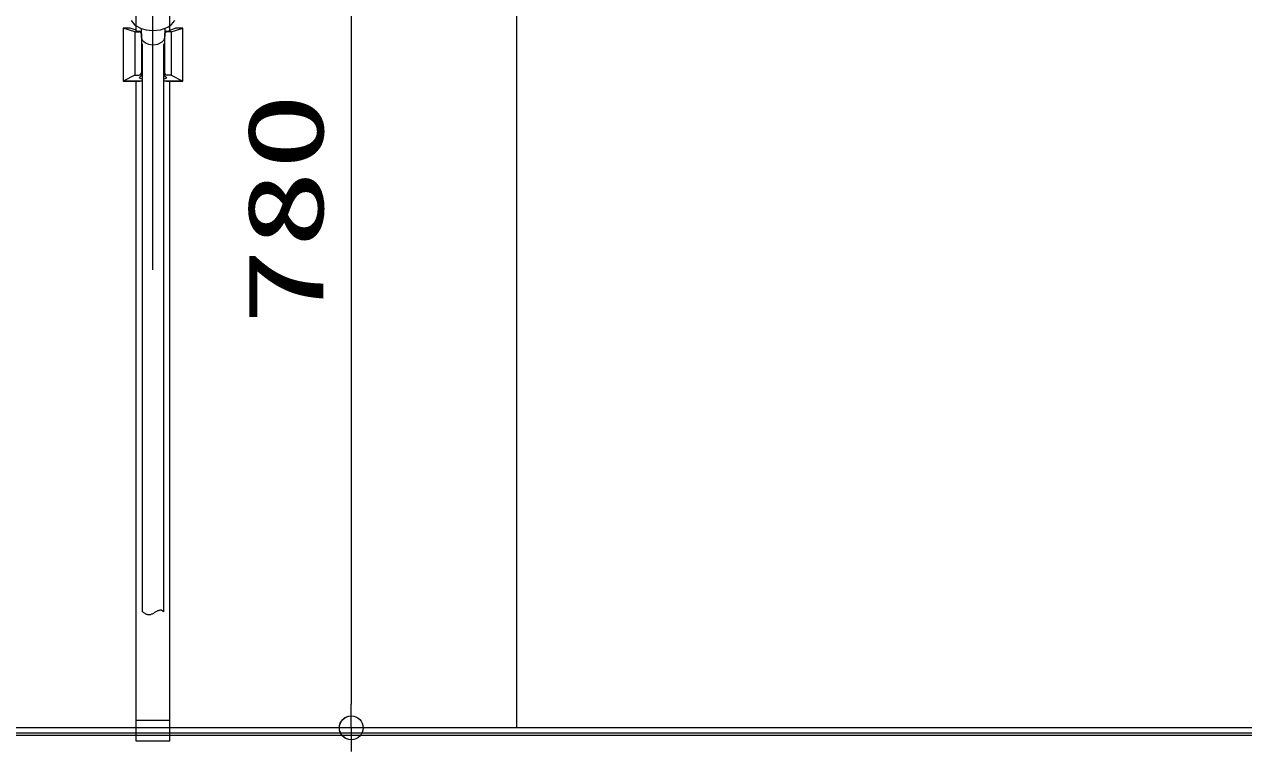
# Model space of a CAD drawing. Units: millimetres on the paper. Extents: x -305 to 305, y -152 to 152.
# Drawn here: x -218.5 to -187.76, y 64.01 to 82.35 of the extents above; entities that cross this region are included whole.
import ezdxf
from ezdxf.enums import TextEntityAlignment as Align

# ---------------------------------------------------------------- set-up
doc = ezdxf.new("R2010")
doc.units = ezdxf.units.MM
doc.linetypes.add('LONG_CHAIN', pattern=[21, 18, -1, 1, -1])
doc.layers.add('0-0_0', color=7, linetype='Continuous', lineweight=9)
doc.layers.add('0-1_VIEW0001', color=7, linetype='Continuous', lineweight=9)
doc.styles.add('ＭＳ ゴシック', font='')
doc.styles.get('ＭＳ ゴシック').set_extended_font_data('MS Gothic')

# ---------------------------------------------------------------- blocks, each defined once
blk = doc.blocks.new('_ORIGIN')
at = {"layer": '0-0_0'}
blk.add_line((0, 0), (-1, 0), dxfattribs=at)
blk.add_circle((0, 0), 0.5, dxfattribs=at)

msp = doc.modelspace()

# ---------------------------------------------------------------- linework, layer by layer
at = {"layer": '0-0_0'}
for p, q in [((-210.256, 90.008), (-210.256, 65.208)), ((-204.965, 64.608), (-210.257, 64.608)), ((-204.965, 64.608), (-210.256, 64.608))]:
    msp.add_line(p, q, dxfattribs=at)
at = {"layer": '0-1_VIEW0001'}
for p, q in [((-206.091, 97.758), (-206.091, 64.608)), ((-215.558, 82.25), (-215.558, 82.045)), ((-215.258, 82.119), (-215.258, 82.132)), ((-214.958, 82.25), (-214.958, 82.045)), ((-179.625, 64.608), (-247.558, 64.608)), ((-247.591, 64.425), (-179.591, 64.425)), ((-179.625, 64.475), (-247.558, 64.475))]:
    msp.add_line(p, q, dxfattribs=at)
at = {"layer": '0-1_VIEW0001', "color": 2}
for p, q in [((-215.681, 82.21), (-215.681, 90.608)), ((-214.835, 82.21), (-214.835, 90.608)), ((-215.714, 82.163), (-216.008, 82.258)), ((-215.683, 82.21), (-215.83, 82.258)), ((-215.716, 82.164), (-215.716, 81.076)), ((-215.714, 82.163), (-215.616, 82.163)), ((-215.55, 82.115), (-215.55, 81.081)), ((-214.966, 82.115), (-214.966, 81.081)), ((-214.802, 82.163), (-214.9, 82.163)), ((-214.833, 82.21), (-214.686, 82.258)), ((-214.802, 82.163), (-214.508, 82.258)), ((-214.8, 82.164), (-214.8, 81.076)), ((-214.508, 82.258), (-214.686, 82.258)), ((-215.716, 81.076), (-216.008, 80.925)), ((-215.525, 80.925), (-216.008, 80.925)), ((-215.716, 81.076), (-215.616, 81.076)), ((-215.681, 64.275), (-215.681, 80.925)), ((-214.508, 80.925), (-214.991, 80.925)), ((-214.8, 81.076), (-214.9, 81.076)), ((-214.835, 64.275), (-214.835, 80.925)), ((-214.8, 81.076), (-214.508, 80.925)), ((-214.835, 64.791), (-215.681, 64.791)), ((-214.835, 64.275), (-215.681, 64.275))]:
    msp.add_line(p, q, dxfattribs=at)
at = {"layer": '0-1_VIEW0001', "color": 4, "linetype": 'LONG_CHAIN'}
msp.add_line((-215.258, 76.161), (-215.258, 89.713), dxfattribs=at)
at = {"layer": '0-1_VIEW0001', "color": 6}
for p, q in [((-215.525, 67.538), (-215.525, 81.863)), ((-214.991, 81.862), (-214.991, 67.538)), ((-215.508, 67.525), (-215.525, 67.538))]:
    msp.add_line(p, q, dxfattribs=at)
at = {"layer": '0-1_VIEW0001'}
for points in [[(-215.808, 82.449), (-215.715, 82.336), (-215.556, 82.249), (-215.429, 82.214), (-215.259, 82.198), (-215.066, 82.219), (-214.882, 82.284), (-214.787, 82.35), (-214.708, 82.453)], [(-215.558, 82.045), (-215.558, 82.034), (-215.531, 81.954), (-215.447, 81.884), (-215.369, 81.855), (-215.258, 81.841), (-215.134, 81.858), (-215.025, 81.912), (-214.979, 81.963), (-214.958, 82.034), (-214.959, 82.045)]]:
    msp.add_lwpolyline(points, dxfattribs=at)
at = {"layer": '0-1_VIEW0001', "color": 2}
for points in [[(-215.83, 82.258), (-216.008, 82.258), (-216.008, 80.925), (-215.595, 80.925)], [(-215.683, 82.21), (-215.696, 82.202), (-215.607, 82.182)], [(-214.921, 80.925), (-214.508, 80.925), (-214.508, 82.258), (-214.686, 82.258)], [(-214.904, 82.182), (-214.82, 82.202), (-214.833, 82.21)], [(-215.594, 81.018), (-215.608, 81.005), (-215.525, 80.974)], [(-214.991, 80.974), (-214.908, 81.005), (-214.923, 81.019)]]:
    msp.add_lwpolyline(points, dxfattribs=at)
at = {"layer": '0-1_VIEW0001', "color": 6}
msp.add_lwpolyline([(-214.992, 67.538), (-214.998, 67.543), (-215.005, 67.549), (-215.011, 67.554), (-215.017, 67.558), (-215.024, 67.563), (-215.031, 67.567), (-215.038, 67.57), (-215.045, 67.573), (-215.053, 67.575), (-215.061, 67.576), (-215.073, 67.577), (-215.085, 67.575), (-215.099, 67.572), (-215.112, 67.568), (-215.127, 67.563), (-215.141, 67.557), (-215.155, 67.55), (-215.17, 67.542), (-215.185, 67.534), (-215.199, 67.525), (-215.215, 67.515), (-215.231, 67.506), (-215.247, 67.496), (-215.263, 67.487), (-215.278, 67.479), (-215.293, 67.472), (-215.308, 67.465), (-215.323, 67.46), (-215.338, 67.457), (-215.353, 67.455), (-215.37, 67.455), (-215.387, 67.458), (-215.405, 67.463), (-215.422, 67.47), (-215.439, 67.479), (-215.456, 67.489), (-215.474, 67.5), (-215.491, 67.513), (-215.508, 67.525)], dxfattribs=at)
at = {"layer": '0-1_VIEW0001', "color": 2}
for centre, start, end in [((-215.616, 82.097), 8.1188, 90), ((-215.616, 82.115), 0, 83.7776), ((-214.9, 82.115), 93.719, 180), ((-214.9, 82.097), 90, 171.8812), ((-215.616, 81.143), 270, 0), ((-215.616, 81.081), 289.0986, 0), ((-214.9, 81.143), 180, 270), ((-214.9, 81.081), 180, 250.9014)]:
    msp.add_arc(centre, 0.0667, start, end, dxfattribs=at)

# ---------------------------------------------------------------- block references
at = {"layer": '0-0_0', "xscale": 0.6, "yscale": 0.6}
for p, rotation in [((-210.256, 64.608), 270), ((-210.257, 64.608), 90)]:
    msp.add_blockref('_ORIGIN', p, dxfattribs=dict(at, rotation=rotation))

# ---------------------------------------------------------------- texts
at = {"layer": '0-0_0', "style": 'ＭＳ ゴシック', "width": 1.5}
msp.add_text('780', height=1.921, rotation=90, dxfattribs=at).set_placement((-210.386, 74.752), align=Align.BOTTOM_LEFT)

doc.saveas('drawing.dxf')
